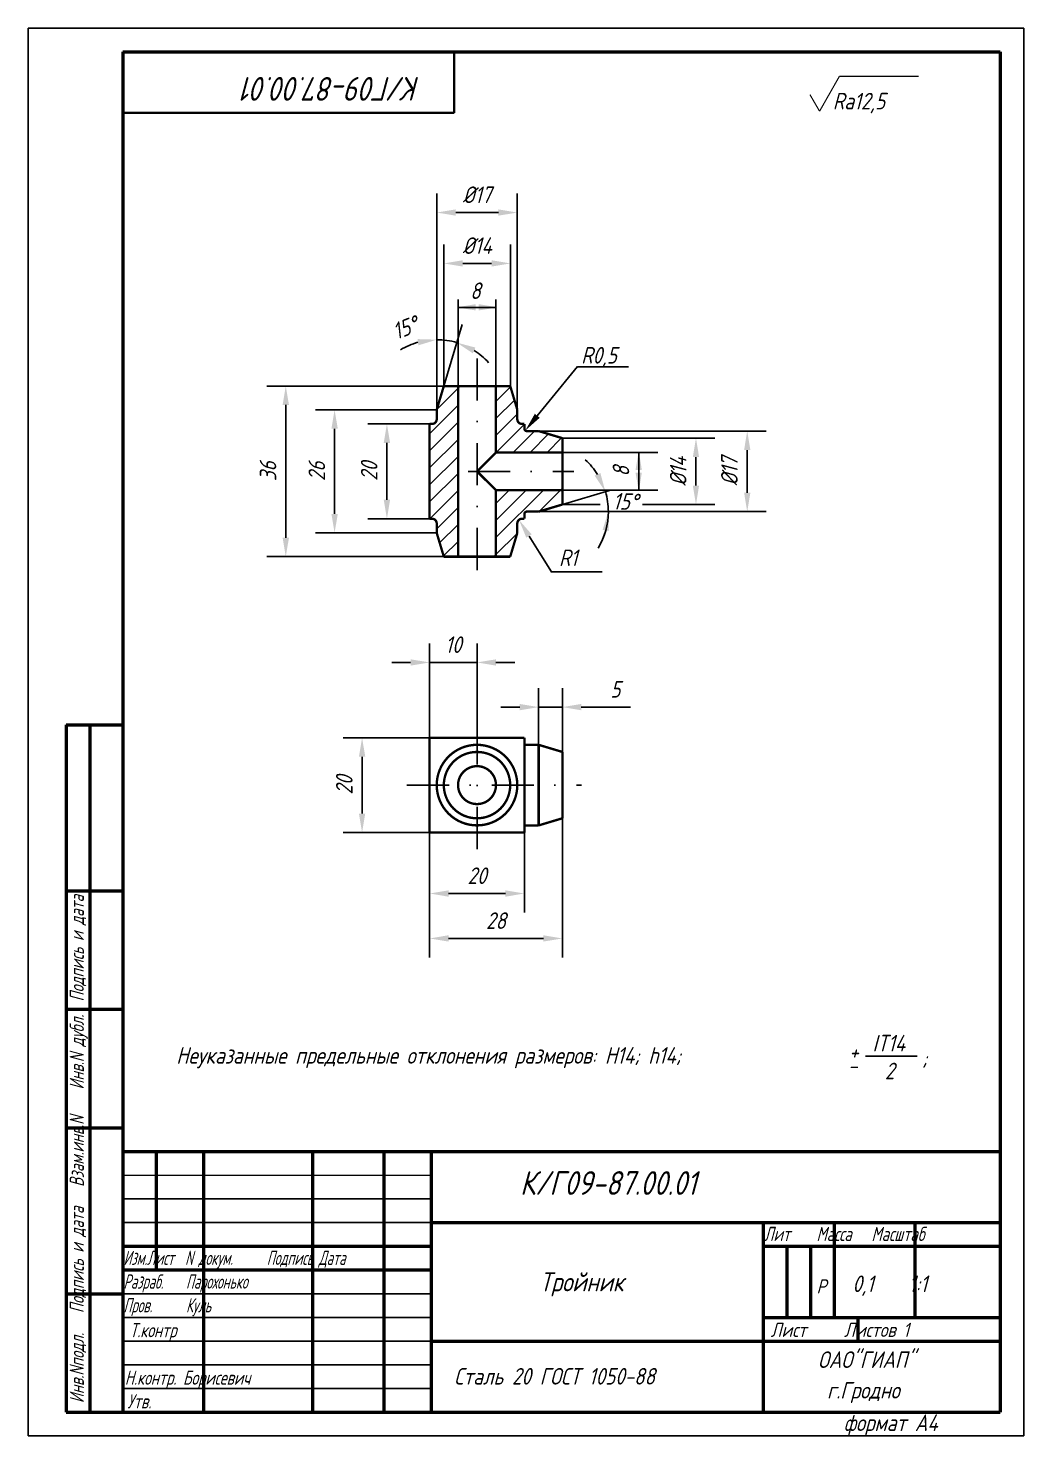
# Model space of a CAD drawing. Header units: inches. Extents: x 1065 to 7392, y 1020 to 3127.
# Drawn here: x 3717.5 to 3927.5, y 2289.9 to 2586.9 of the extents above; entities that cross this region are included whole.
import ezdxf
from ezdxf.enums import TextEntityAlignment as Align

# ---------------------------------------------------------------- set-up
doc = ezdxf.new("R2010")
doc.units = ezdxf.units.IN
doc.header["$LTSCALE"] = 0.7
doc.header["$MEASUREMENT"] = 0
doc.linetypes.add('DASHDOT', pattern=[25.4, 12.7, -6.35, 0, -6.35])
doc.styles.add('ROMANC', font='romanc', dxfattribs={"width": 0.8, "oblique": 15, "height": 3.5})
doc.styles.get("Standard").update_dxf_attribs({"font": 'romand.shx', "width": 0.8, "oblique": 15, "height": 3.5})
doc.dimstyles.get("Standard").update_dxf_attribs({"dimtxt": 3.5, "dimasz": 4, "dimexe": 4, "dimexo": 0, "dimgap": 2, "dimtad": 1, "dimdec": 0, "dimdsep": 46, "dimtxsty": 'Standard', "dimcen": 0.09, "dimadec": 0, "dimazin": 0, "dimtfac": 1, "dimtdec": 0, "dimtmove": 0, "dimatfit": 3, "dimfxl": 0, "dimtolj": 1, "dimtzin": 0, "dimlwd": 25, "dimlwe": 25, "dimarcsym": 0})

# ---------------------------------------------------------------- blocks, each defined once
blk = doc.blocks.new('*D227')
at = {"color": 0, "lineweight": 25}
for p, q in [((3802.16, 2503.41), (3789.16, 2503.41)), ((3793.16, 2499.41), (3793.16, 2487.41)), ((3802.19, 2483.41), (3789.16, 2483.41))]:
    blk.add_line(p, q, dxfattribs=at)
for points in [[(3792.49, 2499.41), (3793.83, 2499.41), (3793.16, 2503.41)], [(3792.49, 2487.41), (3793.83, 2487.41), (3793.16, 2483.41)]]:
    blk.add_solid(points, dxfattribs=at)
at = {"layer": 'DEFPOINTS', "color": 0, "lineweight": 25}
for p in [(3802.16, 2503.41), (3793.16, 2483.41), (3802.19, 2483.41)]:
    blk.add_point(p, dxfattribs=at)
at = {"color": 0, "insert": (3789.41, 2493.41), "char_height": 3.5, "attachment_point": 5, "rotation": 90}
blk.add_mtext('\\A1;20', dxfattribs=at)
blk = doc.blocks.new('*D228')
at = {"color": 0, "lineweight": 25}
blk.add_line((3805.16, 2511.41), (3809.05, 2524.4), dxfattribs=at)
for start, end in [(105.5877, 121.1753), (73.3008, 90), (42.1254, 57.7131)]:
    blk.add_arc((3803.67, 2506.44), 14.75, start, end, dxfattribs=at)
for points in [[(3799.61, 2521.31), (3799.79, 2519.99), (3803.67, 2521.19)], [(3811.27, 2518.31), (3811.82, 2519.52), (3807.91, 2520.57)]]:
    blk.add_solid(points, dxfattribs=at)
at = {"layer": 'DEFPOINTS', "color": 0, "lineweight": 25}
for p in [(3803.67, 2544), (3806.52, 2520.92), (3805.16, 2511.41), (3803.66, 2506.41), (3803.67, 2506.44)]:
    blk.add_point(p, dxfattribs=at)
at = {"color": 0, "insert": (3797, 2523.7), "char_height": 3.5, "attachment_point": 5, "rotation": 21.1435}
blk.add_mtext('\\A1;15%%D', dxfattribs=at)
blk = doc.blocks.new('*D237')
at = {"color": 0, "lineweight": 25}
for p, q in [((3803.66, 2506.41), (3778.12, 2506.41)), ((3782.12, 2502.41), (3782.12, 2484.41)), ((3803.66, 2480.41), (3778.12, 2480.41))]:
    blk.add_line(p, q, dxfattribs=at)
for points in [[(3781.46, 2502.41), (3782.79, 2502.41), (3782.12, 2506.41)], [(3781.46, 2484.41), (3782.79, 2484.41), (3782.12, 2480.41)]]:
    blk.add_solid(points, dxfattribs=at)
at = {"layer": 'DEFPOINTS', "color": 0, "lineweight": 25}
for p in [(3803.66, 2506.41), (3782.12, 2480.41), (3803.66, 2480.41)]:
    blk.add_point(p, dxfattribs=at)
at = {"color": 0, "lineweight": 25, "insert": (3778.37, 2493.41), "char_height": 3.5, "attachment_point": 5, "rotation": 90}
blk.add_mtext('\\A1;26', dxfattribs=at)
blk = doc.blocks.new('*D238')
at = {"color": 0, "lineweight": 25}
for p, q in [((3805.16, 2511.41), (3767.83, 2511.41)), ((3771.83, 2507.41), (3771.83, 2479.41)), ((3805.16, 2475.41), (3767.83, 2475.41))]:
    blk.add_line(p, q, dxfattribs=at)
for points in [[(3771.16, 2507.41), (3772.5, 2507.41), (3771.83, 2511.41)], [(3771.16, 2479.41), (3772.5, 2479.41), (3771.83, 2475.41)]]:
    blk.add_solid(points, dxfattribs=at)
at = {"layer": 'DEFPOINTS', "color": 0, "lineweight": 25}
for p in [(3805.16, 2511.41), (3771.83, 2475.41), (3805.16, 2475.41)]:
    blk.add_point(p, dxfattribs=at)
at = {"color": 0, "lineweight": 25, "insert": (3768.08, 2493.41), "char_height": 3.5, "attachment_point": 5, "rotation": 90}
blk.add_mtext('\\A1;36', dxfattribs=at)
blk = doc.blocks.new('*D239')
at = {"color": 0, "lineweight": 25}
for p, q in [((3825.16, 2501.91), (3873.15, 2501.91)), ((3869.15, 2497.91), (3869.15, 2488.91)), ((3825.16, 2484.91), (3873.15, 2484.91))]:
    blk.add_line(p, q, dxfattribs=at)
for points in [[(3868.49, 2497.91), (3869.82, 2497.91), (3869.15, 2501.91)], [(3868.49, 2488.91), (3869.82, 2488.91), (3869.15, 2484.91)]]:
    blk.add_solid(points, dxfattribs=at)
at = {"layer": 'DEFPOINTS', "color": 0, "lineweight": 25}
for p in [(3825.16, 2501.91), (3825.16, 2484.91), (3869.15, 2484.91)]:
    blk.add_point(p, dxfattribs=at)
at = {"color": 0, "lineweight": 25, "insert": (3865.4, 2493.41), "char_height": 3.5, "attachment_point": 5, "rotation": 90}
blk.add_mtext('\\A1;%%C17', dxfattribs=at)
blk = doc.blocks.new('*D240')
at = {"color": 0, "lineweight": 25}
for p, q in [((3805.16, 2511.41), (3805.16, 2541.28)), ((3819.22, 2511.22), (3819.22, 2541.28)), ((3809.16, 2537.28), (3815.22, 2537.28))]:
    blk.add_line(p, q, dxfattribs=at)
for points in [[(3809.16, 2537.95), (3809.16, 2536.61), (3805.16, 2537.28)], [(3815.22, 2537.95), (3815.22, 2536.61), (3819.22, 2537.28)]]:
    blk.add_solid(points, dxfattribs=at)
at = {"layer": 'DEFPOINTS', "color": 0, "lineweight": 25}
for p in [(3819.22, 2537.28), (3805.16, 2511.41), (3819.22, 2511.22)]:
    blk.add_point(p, dxfattribs=at)
at = {"color": 0, "lineweight": 25, "insert": (3812.19, 2541.03), "char_height": 3.5, "attachment_point": 5}
blk.add_mtext('\\A1;%%C14', dxfattribs=at)
blk = doc.blocks.new('*D241')
at = {"color": 0, "lineweight": 25}
for p, q in [((3803.67, 2506.44), (3803.67, 2552.01)), ((3820.66, 2506.41), (3820.66, 2552.01)), ((3807.67, 2548.01), (3816.66, 2548.01))]:
    blk.add_line(p, q, dxfattribs=at)
for points in [[(3807.67, 2548.68), (3807.67, 2547.35), (3803.67, 2548.01)], [(3816.66, 2548.68), (3816.66, 2547.35), (3820.66, 2548.01)]]:
    blk.add_solid(points, dxfattribs=at)
at = {"layer": 'DEFPOINTS', "color": 0, "lineweight": 25}
for p in [(3820.66, 2548.01), (3803.67, 2506.44), (3820.66, 2506.41)]:
    blk.add_point(p, dxfattribs=at)
at = {"color": 0, "lineweight": 25, "insert": (3812.16, 2551.76), "char_height": 3.5, "attachment_point": 5}
blk.add_mtext('\\A1;%%C17', dxfattribs=at)
blk = doc.blocks.new('*D229')
at = {"color": 0, "lineweight": 25}
for p, q in [((3825.16, 2431.52), (3825.16, 2447.67)), ((3830.16, 2430.02), (3830.16, 2447.67)), ((3821.16, 2443.67), (3817.16, 2443.67)), ((3825.16, 2443.67), (3830.16, 2443.67)), ((3834.16, 2443.67), (3844.52, 2443.67))]:
    blk.add_line(p, q, dxfattribs=at)
for points in [[(3821.16, 2444.33), (3821.16, 2443), (3825.16, 2443.67)], [(3834.16, 2444.33), (3834.16, 2443), (3830.16, 2443.67)]]:
    blk.add_solid(points, dxfattribs=at)
at = {"layer": 'DEFPOINTS', "color": 0, "lineweight": 25}
for p in [(3830.16, 2443.67), (3825.16, 2431.52), (3830.16, 2430.02)]:
    blk.add_point(p, dxfattribs=at)
at = {"color": 0, "lineweight": 25, "insert": (3841.34, 2447.42), "char_height": 3.5, "attachment_point": 5}
blk.add_mtext('\\A1;5', dxfattribs=at)
blk = doc.blocks.new('*D242')
at = {"color": 0, "lineweight": 25}
for p, q in [((3802.16, 2437.21), (3802.16, 2457.09)), ((3812.16, 2437.21), (3812.16, 2457.09)), ((3798.16, 2453.09), (3794.16, 2453.09)), ((3802.16, 2453.09), (3812.16, 2453.09)), ((3816.16, 2453.09), (3820.16, 2453.09))]:
    blk.add_line(p, q, dxfattribs=at)
for points in [[(3798.16, 2453.75), (3798.16, 2452.42), (3802.16, 2453.09)], [(3816.16, 2453.75), (3816.16, 2452.42), (3812.16, 2453.09)]]:
    blk.add_solid(points, dxfattribs=at)
at = {"layer": 'DEFPOINTS', "color": 0, "lineweight": 25}
for p in [(3812.16, 2453.09), (3802.16, 2437.21), (3812.16, 2437.21)]:
    blk.add_point(p, dxfattribs=at)
at = {"color": 0, "lineweight": 25, "insert": (3807.16, 2456.84), "char_height": 3.5, "attachment_point": 5}
blk.add_mtext('\\A1;10', dxfattribs=at)
blk = doc.blocks.new('*D243')
at = {"color": 0, "lineweight": 25}
for p, q in [((3802.16, 2437.21), (3783.92, 2437.21)), ((3787.92, 2433.21), (3787.92, 2421.21)), ((3802.16, 2417.21), (3783.92, 2417.21))]:
    blk.add_line(p, q, dxfattribs=at)
for points in [[(3787.26, 2433.21), (3788.59, 2433.21), (3787.92, 2437.21)], [(3787.26, 2421.21), (3788.59, 2421.21), (3787.92, 2417.21)]]:
    blk.add_solid(points, dxfattribs=at)
at = {"layer": 'DEFPOINTS', "color": 0, "lineweight": 25}
for p in [(3802.16, 2437.21), (3787.92, 2417.21), (3802.16, 2417.21)]:
    blk.add_point(p, dxfattribs=at)
at = {"color": 0, "lineweight": 25, "insert": (3784.17, 2427.21), "char_height": 3.5, "attachment_point": 5, "rotation": 90}
blk.add_mtext('\\A1;20', dxfattribs=at)
blk = doc.blocks.new('*D244')
at = {"color": 0, "lineweight": 25}
for p, q in [((3802.16, 2417.21), (3802.16, 2400.34)), ((3822.16, 2417.21), (3822.16, 2400.34)), ((3806.16, 2404.34), (3818.16, 2404.34))]:
    blk.add_line(p, q, dxfattribs=at)
for points in [[(3806.16, 2405.01), (3806.16, 2403.67), (3802.16, 2404.34)], [(3818.16, 2405.01), (3818.16, 2403.67), (3822.16, 2404.34)]]:
    blk.add_solid(points, dxfattribs=at)
at = {"layer": 'DEFPOINTS', "color": 0, "lineweight": 25}
for p in [(3802.16, 2417.21), (3822.16, 2417.21), (3822.16, 2404.34)]:
    blk.add_point(p, dxfattribs=at)
at = {"color": 0, "lineweight": 25, "insert": (3812.16, 2408.09), "char_height": 3.5, "attachment_point": 5}
blk.add_mtext('\\A1;20', dxfattribs=at)
blk = doc.blocks.new('*D245')
at = {"color": 0, "lineweight": 25}
for p, q in [((3830.16, 2420.21), (3830.16, 2390.86)), ((3802.16, 2417.21), (3802.16, 2390.86)), ((3806.16, 2394.86), (3826.16, 2394.86))]:
    blk.add_line(p, q, dxfattribs=at)
for points in [[(3806.16, 2395.53), (3806.16, 2394.2), (3802.16, 2394.86)], [(3826.16, 2395.53), (3826.16, 2394.2), (3830.16, 2394.86)]]:
    blk.add_solid(points, dxfattribs=at)
at = {"layer": 'DEFPOINTS', "color": 0, "lineweight": 25}
for p in [(3830.16, 2420.21), (3802.16, 2417.21), (3830.16, 2394.86)]:
    blk.add_point(p, dxfattribs=at)
at = {"color": 0, "lineweight": 25, "insert": (3816.16, 2398.61), "char_height": 3.5, "attachment_point": 5}
blk.add_mtext('\\A1;28', dxfattribs=at)

msp = doc.modelspace()

# ---------------------------------------------------------------- linework, layer by layer
for p, q in [((3717.49, 2586.91), (3717.49, 2289.91)), ((3717.49, 2586.91), (3927.49, 2586.91)), ((3927.49, 2586.91), (3927.49, 2289.91)), ((3833.36, 2515.48), (3844.11, 2515.48)), ((3808.16, 2511.41), (3808.16, 2493.41)), ((3830.16, 2500.41), (3830.16, 2493.41)), ((3802.16, 2483.41), (3802.16, 2493.41)), ((3830.16, 2486.41), (3830.16, 2493.41)), ((3827.74, 2472.18), (3838.53, 2472.18)), ((3717.49, 2289.91), (3927.49, 2289.91))]:
    msp.add_line(p, q)
at = {"lineweight": 50}
for p, q in [((3737.49, 2581.91), (3737.49, 2294.91)), ((3737.49, 2581.91), (3922.49, 2581.91)), ((3922.49, 2581.91), (3922.49, 2294.91)), ((3725.49, 2439.91), (3725.49, 2294.91)), ((3725.49, 2439.91), (3737.49, 2439.91)), ((3730.49, 2439.91), (3730.49, 2294.91)), ((3725.49, 2404.91), (3737.49, 2404.91)), ((3725.49, 2379.91), (3737.49, 2379.91)), ((3725.49, 2354.91), (3737.49, 2354.91)), ((3737.49, 2349.91), (3922.49, 2349.91)), ((3744.49, 2349.91), (3744.49, 2324.91)), ((3754.49, 2349.91), (3754.49, 2294.91)), ((3777.49, 2349.91), (3777.49, 2294.91)), ((3792.49, 2349.91), (3792.49, 2294.91)), ((3802.49, 2349.91), (3802.49, 2294.91)), ((3872.49, 2334.91), (3872.49, 2294.91)), ((3887.49, 2334.91), (3887.49, 2314.91)), ((3904.49, 2334.91), (3904.49, 2314.91)), ((3737.49, 2329.91), (3802.49, 2329.91)), ((3872.49, 2329.91), (3922.49, 2329.91)), ((3877.49, 2329.91), (3877.49, 2314.91)), ((3882.49, 2329.91), (3882.49, 2314.91)), ((3737.49, 2324.91), (3802.49, 2324.91)), ((3725.49, 2319.91), (3737.49, 2319.91)), ((3872.49, 2314.91), (3922.49, 2314.91)), ((3892.49, 2314.91), (3892.49, 2309.91)), ((3725.49, 2294.91), (3922.49, 2294.91))]:
    msp.add_line(p, q, dxfattribs=at)
at = {"color": 0, "linetype": 'ByBlock'}
for p, q in [((3808.16, 2511.41), (3808.16, 2529.68)), ((3808.16, 2528.01), (3816.16, 2528.01)), ((3816.16, 2511.41), (3816.16, 2529.68)), ((3827.39, 2508.23), (3833.35, 2515.55)), ((3824.87, 2505.13), (3827.39, 2508.23)), ((3823.13, 2479.76), (3825.25, 2476.37)), ((3825.25, 2476.37), (3827.86, 2472.18)), ((3802.16, 2437.21), (3802.16, 2449.91)), ((3812.16, 2437.21), (3812.16, 2449.91)), ((3802.16, 2437.21), (3788.71, 2437.21)), ((3830.16, 2420.21), (3830.16, 2394.57)), ((3802.16, 2417.21), (3788.71, 2417.21)), ((3802.16, 2417.21), (3802.16, 2394.57)), ((3802.16, 2415.81), (3802.16, 2402.91)), ((3822.16, 2417.21), (3822.16, 2402.91))]:
    msp.add_line(p, q, dxfattribs=at)
at = {"linetype": 'DASHDOT'}
for p, q in [((3812.16, 2517.24), (3812.16, 2468.41)), ((3810.27, 2493.41), (3832.57, 2493.41)), ((3812.16, 2440.48), (3812.16, 2412.79)), ((3797.39, 2427.21), (3834.2, 2427.21))]:
    msp.add_line(p, q, dxfattribs=at)
at = {"color": 0}
for p, q in [((3803.67, 2506.44), (3808.63, 2511.41)), ((3816.16, 2508.16), (3819.22, 2511.22)), ((3802.16, 2501.34), (3808.16, 2507.34)), ((3816.16, 2504.57), (3820.05, 2508.45)), ((3802.16, 2497.75), (3808.16, 2503.75)), ((3816.16, 2500.97), (3820.66, 2505.47)), ((3816.19, 2497.41), (3822.16, 2503.38)), ((3819.78, 2497.41), (3824.28, 2501.91)), ((3823.37, 2497.41), (3827.25, 2501.29)), ((3802.16, 2494.16), (3808.16, 2500.16)), ((3826.96, 2497.41), (3830.01, 2500.46)), ((3802.16, 2490.57), (3808.16, 2496.57)), ((3802.16, 2486.97), (3808.16, 2492.97)), ((3802.19, 2483.41), (3808.16, 2489.38)), ((3816.16, 2486.61), (3818.96, 2489.41)), ((3816.16, 2483.01), (3822.56, 2489.41)), ((3816.16, 2479.42), (3826.15, 2489.41)), ((3825.28, 2484.95), (3829.74, 2489.41)), ((3829.74, 2489.41), (3830.16, 2489.83)), ((3803.66, 2481.29), (3808.16, 2485.79)), ((3804.28, 2478.32), (3808.16, 2482.2)), ((3816.16, 2475.83), (3820.62, 2480.29)), ((3805.11, 2475.56), (3808.16, 2478.61)), ((3815.74, 2475.41), (3816.16, 2475.83))]:
    msp.add_line(p, q, dxfattribs=at)
at = {"lineweight": 25}
for p, q in [((3830.16, 2500.41), (3862.34, 2500.41)), ((3830.16, 2497.41), (3850.27, 2497.41)), ((3846.27, 2497.41), (3846.27, 2489.41)), ((3858.34, 2496.41), (3858.34, 2490.41)), ((3830.16, 2489.41), (3850.27, 2489.41)), ((3830.16, 2486.41), (3840.12, 2489.4)), ((3830.16, 2486.41), (3838.12, 2486.41)), ((3847.05, 2486.41), (3862.34, 2486.41)), ((3894.13, 2369.99), (3904.96, 2369.99)), ((3737.49, 2339.91), (3802.49, 2339.91)), ((3737.49, 2334.91), (3802.49, 2334.91)), ((3737.49, 2319.91), (3802.49, 2319.91)), ((3737.49, 2314.91), (3802.49, 2314.91)), ((3737.49, 2309.91), (3802.49, 2309.91)), ((3737.49, 2304.91), (3802.49, 2304.91)), ((3737.49, 2299.91), (3802.49, 2299.91))]:
    msp.add_line(p, q, dxfattribs=at)
at = {"lineweight": 15}
msp.add_line((3737.49, 2344.91), (3802.49, 2344.91), dxfattribs=at)
at = {"color": 1, "lineweight": 50}
for p, q in [((3802.49, 2334.91), (3922.49, 2334.91)), ((3802.49, 2309.91), (3922.49, 2309.91))]:
    msp.add_line(p, q, dxfattribs=at)
for points, const_width in [([(3807.35, 2569.03), (3807.35, 2582.03)], 0.5), ([(3884.41, 2569.39), (3888.58, 2576.73)], 0.25), ([(3888.58, 2576.73), (3905.32, 2576.73)], 0.3), ([(3882.38, 2572.89), (3884.41, 2569.39)], 0.25), ([(3737.35, 2569.03), (3807.35, 2569.03)], 0.5), ([(3805.16, 2511.41), (3803.66, 2506.41)], 0.5), ([(3805.16, 2511.41), (3819.16, 2511.41)], 0.5), ([(3808.16, 2475.41), (3808.16, 2511.41)], 0.5), ([(3816.16, 2511.41), (3816.16, 2497.41)], 0.5), ([(3819.16, 2511.41), (3820.66, 2506.41)], 0.5), ([(3803.66, 2506.41), (3803.66, 2504.41)], 0.5), ([(3820.66, 2506.41), (3820.66, 2504.41)], 0.5), ([(3802.16, 2503.41), (3802.66, 2503.41)], 0.5), ([(3802.16, 2503.41), (3802.16, 2483.41)], 0.5), ([(3821.66, 2503.41), (3822.16, 2503.41)], 0.5), ([(3822.16, 2503.41), (3822.16, 2502.41)], 0.5), ([(3822.66, 2501.91), (3825.16, 2501.91)], 0.5), ([(3830.16, 2500.41), (3825.16, 2501.91)], 0.5), ([(3830.16, 2500.41), (3830.16, 2486.41)], 0.5), ([(3816.16, 2497.41), (3812.16, 2493.41)], 0.5), ([(3816.16, 2497.41), (3830.16, 2497.41)], 0.5), ([(3812.16, 2493.41), (3816.16, 2489.41)], 0.5), ([(3816.16, 2489.41), (3830.16, 2489.41)], 0.5), ([(3816.16, 2475.41), (3816.16, 2489.41)], 0.5), ([(3830.16, 2486.41), (3825.16, 2484.91)], 0.5), ([(3802.16, 2483.41), (3802.66, 2483.41)], 0.5), ([(3821.66, 2483.41), (3822.16, 2483.41)], 0.5), ([(3822.16, 2483.41), (3822.16, 2484.41)], 0.5), ([(3822.66, 2484.91), (3825.16, 2484.91)], 0.5), ([(3803.66, 2480.41), (3803.66, 2482.41)], 0.5), ([(3805.16, 2475.41), (3803.66, 2480.41)], 0.5), ([(3819.16, 2475.41), (3820.66, 2480.41)], 0.5), ([(3820.66, 2480.41), (3820.66, 2482.41)], 0.5), ([(3805.16, 2475.41), (3819.16, 2475.41)], 0.5), ([(3802.16, 2437.21), (3822.16, 2437.21)], 0.5), ([(3802.16, 2437.21), (3802.16, 2417.21)], 0.5), ([(3822.16, 2437.21), (3822.16, 2417.21)], 0.5), ([(3822.16, 2435.71), (3825.16, 2435.71)], 0.5), ([(3825.16, 2435.71), (3825.16, 2418.71)], 0.5), ([(3825.16, 2435.71), (3830.16, 2434.21)], 0.5), ([(3830.16, 2434.21), (3830.16, 2420.21)], 0.5), ([(3822.16, 2418.71), (3825.16, 2418.71)], 0.5), ([(3830.16, 2420.21), (3825.16, 2418.71)], 0.5), ([(3802.16, 2417.21), (3822.16, 2417.21)], 0.5)]:
    msp.add_lwpolyline(points, dxfattribs=dict(const_width=const_width))
at = {"const_width": 0.5}
for points in [[(3802.66, 2503.41, 0.414214), (3803.66, 2504.41, 0.414214)], [(3820.66, 2504.41, 0.414214), (3821.66, 2503.41, 0.414214)], [(3822.16, 2502.41, 0.414214), (3822.66, 2501.91, 0.414214)], [(3803.66, 2482.41, 0.414214), (3802.66, 2483.41, 0.414214)], [(3821.66, 2483.41, 0.414214), (3820.66, 2482.41, 0.414214)], [(3822.66, 2484.91, 0.414214), (3822.16, 2484.41, 0.414214)], [(3803.66, 2427.21, -1), (3820.66, 2427.21, -1)], [(3805.16, 2427.21, -1), (3819.16, 2427.21, -1)], [(3808.16, 2427.21, -1), (3816.16, 2427.21, -1)], [(3803.66, 2427.21, 1), (3820.66, 2427.21, 1)], [(3805.16, 2427.21, 1), (3819.16, 2427.21, 1)], [(3808.16, 2427.21, 1), (3816.16, 2427.21, 1)]]:
    msp.add_lwpolyline(points, format="xyb", dxfattribs=at)
at = {"lineweight": 25}
for start, end in [(32.3437, 47.9882), (0, 16.6992), (328.4095, 0), (337.5964, 344.3555)]:
    msp.add_arc((3825.16, 2484.91), 14.7, start, end, dxfattribs=at)
at = {"color": 0, "linetype": 'ByBlock'}
for points in [[(3811.89, 2528.68), (3811.89, 2527.35), (3807.89, 2528.01)], [(3812.5, 2528.68), (3812.5, 2527.35), (3816.5, 2528.01)], [(3825.38, 2504.71), (3824.35, 2505.55), (3822.34, 2502.02)], [(3822.56, 2479.41), (3823.69, 2480.12), (3821.01, 2483.16)]]:
    msp.add_solid(points, dxfattribs=at)
at = {"lineweight": 25}
for points in [[(3857.67, 2496.41), (3859, 2496.41), (3858.34, 2500.41)], [(3845.6, 2493.68), (3846.93, 2493.68), (3846.27, 2497.68)], [(3838.18, 2493.05), (3836.97, 2492.5), (3839.23, 2489.13)], [(3845.6, 2493.15), (3846.93, 2493.15), (3846.27, 2489.15)], [(3857.67, 2490.41), (3859, 2490.41), (3858.34, 2486.41)], [(3838.65, 2481.04), (3839.97, 2480.86), (3839.85, 2484.91)]]:
    msp.add_solid(points, dxfattribs=at)
at = {"layer": 'DEFPOINTS', "color": 0, "linetype": 'ByBlock'}
for p in [(3820.66, 2541), (3816.16, 2528.01), (3819.16, 2530.38), (3805.16, 2511.41), (3808.16, 2511.41), (3816.16, 2511.41), (3819.16, 2511.41), (3803.67, 2506.44), (3803.67, 2506.44), (3820.66, 2506.41), (3821.02, 2503.64), (3822.16, 2503.38), (3822.34, 2502.02), (3822.66, 2502.41), (3825.16, 2501.91), (3830.16, 2500.41), (3830.16, 2497.41), (3830.16, 2489.41), (3841.01, 2489.41), (3830.16, 2486.41), (3868.47, 2486.41), (3820.87, 2483.03), (3822.16, 2483.41), (3825.28, 2484.95), (3863.6, 2483.41), (3875.89, 2484.95), (3785.52, 2480.41), (3803.66, 2480.41), (3821.66, 2482.41), (3812.16, 2446.91), (3802.16, 2437.21), (3802.16, 2437.21), (3812.16, 2437.21), (3830.16, 2420.21), (3791.71, 2417.21), (3802.16, 2417.21), (3802.16, 2417.21), (3802.16, 2415.81), (3822.16, 2415.81), (3822.16, 2405.91), (3830.16, 2397.57)]:
    msp.add_point(p, dxfattribs=at)

# ---------------------------------------------------------------- texts
at = {"color": 0, "linetype": 'ByBlock', "style": 'ROMANC', "oblique": 15, "width": 0.8}
msp.add_text('8', height=3.5, dxfattribs=at).set_placement((3811.82, 2531.51), align=Align.MIDDLE_CENTER)
at = {"lineweight": 35, "insert": (3800.22, 2571.61), "char_height": 5, "width": 116.2188, "attachment_point": 1, "rotation": 180}
msp.add_mtext('К/Г09-87.00.01 ', dxfattribs=at)
at = {"lineweight": 25, "attachment_point": 1}
for s, insert, char_height, width in [('Ra12,5', (3887.2, 2573.27), 3.5, 29.1251), ('R0,5', (3834.13, 2519.65), 3.5, 12.1908), ('R1', (3829.45, 2476.92), 3.5, 14.8628), ('IT14', (3895.58, 2374.52), 3.5, 19.7907), (' Неуказанные предельные отклонения размеров: H14; h14; ', (3746.87, 2371.93), 3.5, 158.004), ('+', (3890.63, 2372.7), 3.5, 4.3989), ('-', (3890.4, 2369.77), 3.5, 6.6548), ('2', (3898.19, 2368.64), 3.5, 17.1446), (';', (3906.02, 2371.36), 3.5, 9.0235), ('{\\W0.7;Лит    Масса   Масштаб}', (3872.69, 2334.02), 3, 48.3624), ('{\\W0.6; Изм.Лист  N докум.      Подпись Дата\\P Разраб.    Парохонько\\P Пров.      Куль}', (3736.41, 2328.97), 3, 75.9719), ('Р', (3883.77, 2322.95), 3, 4.7355), ('0,1    1:1', (3891.34, 2323.75), 3.5, 30.5998), ('{\\W0.7;Т.контр}', (3738.93, 2313.71), 3, 65.7648), ('Лист     Листов 1', (3874.1, 2313.78), 3, 49.4707), ('{\\W0.7; Н.контр. Борисевич}', (3736.48, 2303.69), 3, 40.546), ('Сталь 20 ГОСТ 1050-88', (3807.34, 2304.23), 3.5, 67.3789), ('г.Гродно', (3885.99, 2301.29), 3.5, 35.0627), ('{\\W0.7;Утв.     }', (3738.41, 2298.7), 3, 39.2217), ('формат А4', (3889.51, 2294.43), 3.5, 32.7454)]:
    msp.add_mtext(s, dxfattribs=dict(at, insert=insert, char_height=char_height, width=width))
at = {"lineweight": 25, "char_height": 3.5, "attachment_point": 5}
for s, insert, rotation in [('\\A1;8', (3842.52, 2493.41), 90), ('%%C14', (3854.59, 2493.41), 90), ('15°', (3843.46, 2487.05), 357.7549)]:
    msp.add_mtext(s, dxfattribs=dict(at, insert=insert, rotation=rotation))
at = {"lineweight": 25, "insert": (3726.25, 2295.43), "char_height": 3, "width": 144.2887, "attachment_point": 1, "rotation": 90}
msp.add_mtext('{\\W0.7; Инв.Nподл.   Подпись и дата   Взам.инв.N    Инв.N дубл.  Подпись и дата}', dxfattribs=at)
at = {"lineweight": 35, "attachment_point": 1}
for s, insert, char_height, width in [('К/Г09-87.00.01', (3821.22, 2345.76), 5, 116.2188), ('ОАО"ГИАП"', (3884.07, 2307.74), 3.5, 36.171)]:
    msp.add_mtext(s, dxfattribs=dict(at, insert=insert, char_height=char_height, width=width))
at = {"lineweight": 30, "insert": (3825.41, 2324.4), "char_height": 4, "width": 61.9449, "attachment_point": 1}
msp.add_mtext('Тройник', dxfattribs=at)

# ---------------------------------------------------------------- dimensions: what is measured, and where the dimension line sits
at = {"lineweight": 25}
for base, p1, p2, text, picture, middle in [((3820.66, 2548.01), (3803.67, 2506.44), (3820.66, 2506.41), '%%C17', '*D241', (3812.16, 2551.76)), ((3819.22, 2537.28), (3805.16, 2511.41), (3819.22, 2511.22), '%%C14', '*D240', (3812.19, 2541.03))]:
    dim = msp.add_linear_dim(base=base, p1=p1, p2=p2, text=text, dimstyle='Standard', dxfattribs=at)
    dim.commit()
    dim.dimension.update_dxf_attribs({"geometry": picture, "text_midpoint": middle})
dim = msp.add_angular_dim_2l(base=(3806.52, 2520.92), line1=((3803.67, 2506.44), (3803.67, 2544)), line2=((3805.16, 2511.41), (3803.66, 2506.41)), text='15%%D', dimstyle='Standard')
dim.commit()
dim.dimension.update_dxf_attribs({"geometry": '*D228', "text_midpoint": (3798.35, 2520.2), "dimtype": 162})
for base, p1, p2, picture, middle in [((3771.83, 2475.41), (3805.16, 2511.41), (3805.16, 2475.41), '*D238', (3768.08, 2493.41)), ((3782.12, 2480.41), (3803.66, 2506.41), (3803.66, 2480.41), '*D237', (3778.37, 2493.41)), ((3787.92, 2417.21), (3802.16, 2437.21), (3802.16, 2417.21), '*D243', (3784.17, 2427.21))]:
    dim = msp.add_linear_dim(base=base, p1=p1, p2=p2, angle=90, dimstyle='Standard', dxfattribs=at)
    dim.commit()
    dim.dimension.update_dxf_attribs({"geometry": picture, "text_midpoint": middle})
dim = msp.add_linear_dim(base=(3793.16, 2483.41), p1=(3802.16, 2503.41), p2=(3802.19, 2483.41), angle=90, text='20', dimstyle='Standard')
dim.commit()
dim.dimension.update_dxf_attribs({"geometry": '*D227', "text_midpoint": (3789.41, 2493.41)})
dim = msp.add_linear_dim(base=(3869.15, 2484.91), p1=(3825.16, 2501.91), p2=(3825.16, 2484.91), angle=90, text='%%C<>', dimstyle='Standard', dxfattribs=at)
dim.commit()
dim.dimension.update_dxf_attribs({"geometry": '*D239', "text_midpoint": (3865.4, 2493.41)})
for base, p1, p2, picture, middle in [((3812.16, 2453.09), (3802.16, 2437.21), (3812.16, 2437.21), '*D242', (3807.16, 2456.84)), ((3830.16, 2443.67), (3825.16, 2431.52), (3830.16, 2430.02), '*D229', (3841.34, 2447.42)), ((3830.16, 2394.86), (3802.16, 2417.21), (3830.16, 2420.21), '*D245', (3816.16, 2398.61)), ((3822.16, 2404.34), (3802.16, 2417.21), (3822.16, 2417.21), '*D244', (3812.16, 2408.09))]:
    dim = msp.add_linear_dim(base=base, p1=p1, p2=p2, dimstyle='Standard', dxfattribs=at)
    dim.commit()
    dim.dimension.update_dxf_attribs({"geometry": picture, "text_midpoint": middle})

doc.saveas('drawing.dxf')
